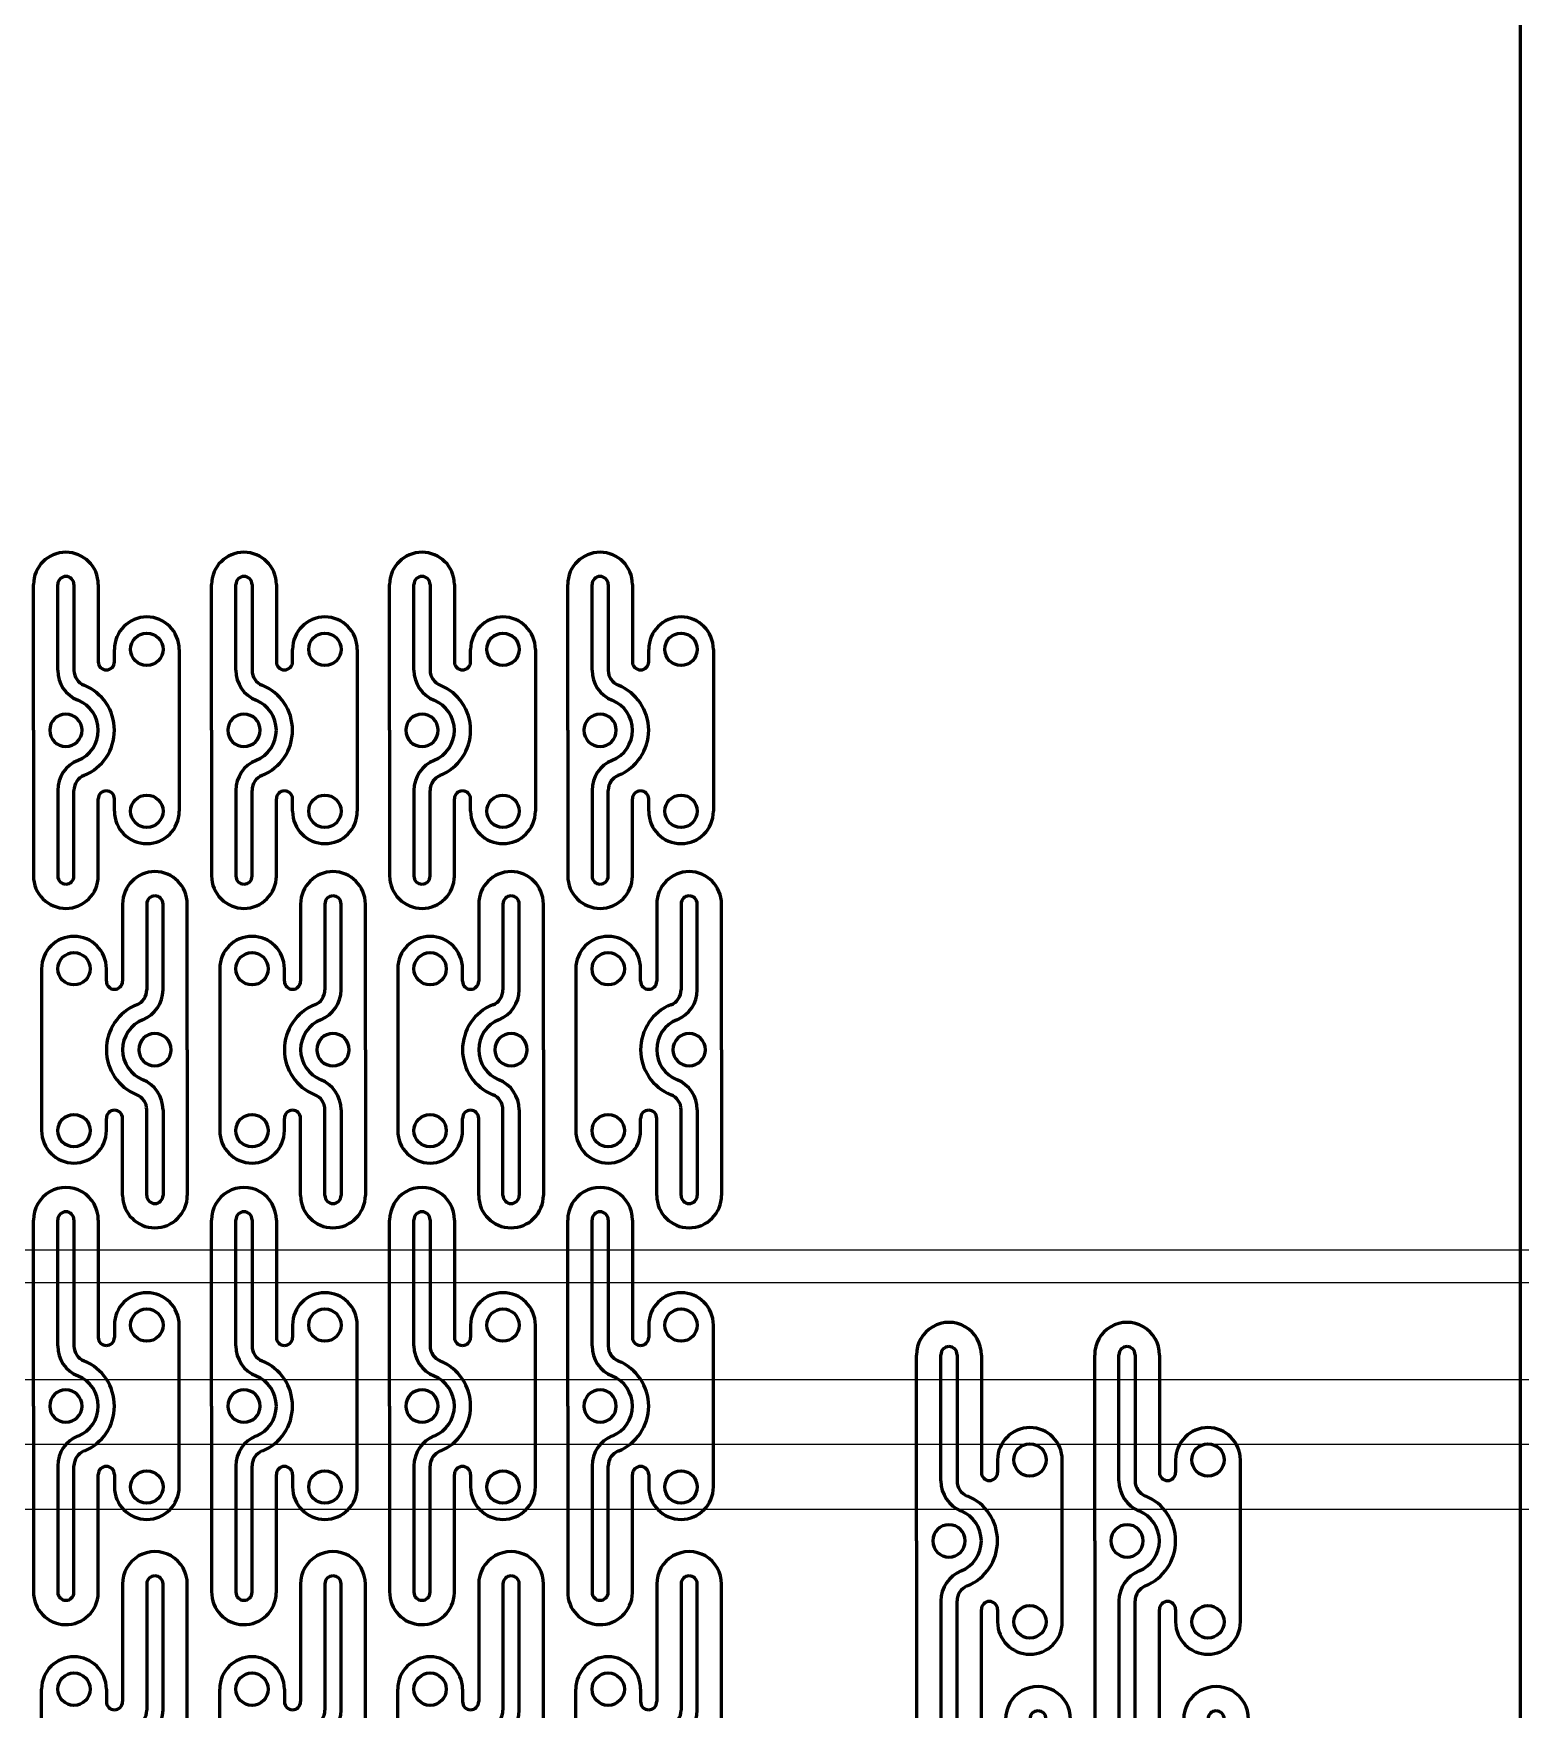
# Model space of a CAD drawing. Header units: millimetres. Extents: x -679 to -279, y -557 to -57.
# Drawn here: x -370.5 to -278.6, y -264.4 to -160.9 of the extents above; entities that cross this region are included whole.
import ezdxf

# ---------------------------------------------------------------- set-up
doc = ezdxf.new("R2010")
doc.units = ezdxf.units.MM
doc.linetypes.add('K5LT_BASIC', pattern=[0])

# ---------------------------------------------------------------- blocks, each defined once
blk = doc.blocks.new('U0')
at = {"color": 150, "linetype": 'K5LT_BASIC', "lineweight": 60, "true_color": 0x0080ff}
blk.add_line((-278.64, -557.4), (-278.64, -57.4), dxfattribs=at)
blk = doc.blocks.new('U110')
at = {"color": 150, "linetype": 'K5LT_BASIC', "lineweight": 60, "true_color": 0x0080ff}
for p, q in [((-310.44, -311.94), (-310.44, -321.62)), ((-308.94, -311.85), (-308.94, -322.15)), ((-307.94, -322.15), (-307.94, -311.85)), ((-306.44, -325.85), (-306.44, -311.94)), ((-315.44, -330.85), (-315.44, -320.85)), ((-311.44, -320.85), (-311.44, -321.62)), ((-306.44, -325.85), (-306.44, -339.85)), ((-311.44, -330.09), (-311.44, -330.85)), ((-310.44, -339.85), (-310.44, -330.09)), ((-308.94, -339.85), (-308.94, -329.56)), ((-307.94, -329.56), (-307.94, -339.85))]:
    blk.add_line(p, q, dxfattribs=at)
for centre in [(-313.44, -320.85), (-313.44, -330.85)]:
    blk.add_circle(centre, 1, dxfattribs=at)
for centre, radius, start, end in [((-308.44, -311.85), 2, 357.6087, 182.3913), ((-308.44, -311.85), 0.5, 90, 180), ((-308.44, -311.85), 0.5, 0, 90), ((-313.44, -320.85), 2, 90, 180), ((-313.44, -320.85), 2, 0, 90), ((-310.94, -321.62), 0.5, 180, 270), ((-310.94, -321.62), 0.5, 270, 0), ((-309.94, -322.15), 1, 292.0243, 0), ((-309.94, -322.15), 2, 292.0243, 0), ((-308.44, -325.85), 3, 112.0243, 247.9757), ((-308.44, -325.85), 2, 112.0243, 180), ((-308.44, -325.85), 1, 0, 180), ((-308.44, -325.85), 2, 180, 247.9757), ((-308.44, -325.85), 1, 180, 0), ((-309.94, -329.56), 2, 0, 67.9757), ((-309.94, -329.56), 1, 0, 67.9757), ((-310.94, -330.09), 0.5, 90, 180), ((-310.94, -330.09), 0.5, 0, 90), ((-313.44, -330.85), 2, 180, 270), ((-313.44, -330.85), 2, 270, 0), ((-308.44, -339.85), 2, 180, 0), ((-308.44, -339.85), 0.5, 180, 270), ((-308.44, -339.85), 0.5, 270, 0)]:
    blk.add_arc(centre, radius, start, end, dxfattribs=at)
blk = doc.blocks.new('U111')
at = {"color": 150, "linetype": 'K5LT_BASIC', "lineweight": 60, "true_color": 0x0080ff}
for p, q in [((-299.44, -311.94), (-299.44, -321.62)), ((-297.94, -311.85), (-297.94, -322.15)), ((-296.94, -322.15), (-296.94, -311.85)), ((-295.44, -325.85), (-295.44, -311.94)), ((-304.44, -330.85), (-304.44, -320.85)), ((-300.44, -320.85), (-300.44, -321.62)), ((-295.44, -325.85), (-295.44, -339.85)), ((-300.44, -330.09), (-300.44, -330.85)), ((-299.44, -339.85), (-299.44, -330.09)), ((-297.94, -339.85), (-297.94, -329.56)), ((-296.94, -329.56), (-296.94, -339.85))]:
    blk.add_line(p, q, dxfattribs=at)
for centre in [(-302.44, -320.85), (-302.44, -330.85)]:
    blk.add_circle(centre, 1, dxfattribs=at)
for centre, radius, start, end in [((-297.44, -311.85), 2, 357.6087, 182.3913), ((-297.44, -311.85), 0.5, 90, 180), ((-297.44, -311.85), 0.5, 0, 90), ((-302.44, -320.85), 2, 90, 180), ((-302.44, -320.85), 2, 0, 90), ((-299.94, -321.62), 0.5, 180, 270), ((-299.94, -321.62), 0.5, 270, 0), ((-298.94, -322.15), 1, 292.0243, 0), ((-298.94, -322.15), 2, 292.0243, 0), ((-297.44, -325.85), 3, 112.0243, 247.9757), ((-297.44, -325.85), 2, 112.0243, 180), ((-297.44, -325.85), 1, 0, 180), ((-297.44, -325.85), 2, 180, 247.9757), ((-297.44, -325.85), 1, 180, 0), ((-298.94, -329.56), 2, 0, 67.9757), ((-298.94, -329.56), 1, 0, 67.9757), ((-299.94, -330.09), 0.5, 90, 180), ((-299.94, -330.09), 0.5, 0, 90), ((-302.44, -330.85), 2, 180, 270), ((-302.44, -330.85), 2, 270, 0), ((-297.44, -339.85), 2, 180, 0), ((-297.44, -339.85), 0.5, 180, 270), ((-297.44, -339.85), 0.5, 270, 0)]:
    blk.add_arc(centre, radius, start, end, dxfattribs=at)
blk = doc.blocks.new('U112')
at = {"color": 150, "linetype": 'K5LT_BASIC', "lineweight": 60, "true_color": 0x0080ff}
for p, q in [((-304.94, -301.18), (-304.94, -287.26)), ((-303.44, -297.47), (-303.44, -287.18)), ((-302.44, -287.18), (-302.44, -297.47)), ((-300.94, -287.26), (-300.94, -296.94)), ((-299.94, -296.18), (-299.94, -296.94)), ((-295.94, -306.18), (-295.94, -296.18)), ((-304.94, -301.18), (-304.94, -315.18)), ((-303.44, -304.89), (-303.44, -315.18)), ((-302.44, -315.18), (-302.44, -304.89)), ((-300.94, -315.18), (-300.94, -305.41)), ((-299.94, -305.41), (-299.94, -306.18))]:
    blk.add_line(p, q, dxfattribs=at)
for centre in [(-297.94, -296.18), (-297.94, -306.18)]:
    blk.add_circle(centre, 1, dxfattribs=at)
for centre, radius, start, end in [((-302.94, -287.18), 2, 357.6087, 182.3913), ((-302.94, -287.18), 0.5, 90, 180), ((-302.94, -287.18), 0.5, 0, 90), ((-297.94, -296.18), 2, 90, 180), ((-297.94, -296.18), 2, 0, 90), ((-300.44, -296.94), 0.5, 180, 270), ((-300.44, -296.94), 0.5, 270, 0), ((-301.44, -297.47), 2, 180, 247.9757), ((-301.44, -297.47), 1, 180, 247.9757), ((-302.94, -301.18), 3, 292.0243, 67.9757), ((-302.94, -301.18), 1, 0, 180), ((-302.94, -301.18), 2, 0, 67.9757), ((-302.94, -301.18), 1, 180, 0), ((-302.94, -301.18), 2, 292.0243, 0), ((-301.44, -304.89), 2, 112.0243, 180), ((-301.44, -304.89), 1, 112.0243, 180), ((-300.44, -305.41), 0.5, 90, 180), ((-300.44, -305.41), 0.5, 0, 90), ((-297.94, -306.18), 2, 180, 270), ((-297.94, -306.18), 2, 270, 0), ((-302.94, -315.18), 2, 180, 0), ((-302.94, -315.18), 0.5, 180, 270), ((-302.94, -315.18), 0.5, 270, 0)]:
    blk.add_arc(centre, radius, start, end, dxfattribs=at)
blk = doc.blocks.new('U113')
at = {"color": 150, "linetype": 'K5LT_BASIC', "lineweight": 60, "true_color": 0x0080ff}
for p, q in [((-315.94, -301.18), (-315.94, -287.26)), ((-314.44, -297.47), (-314.44, -287.18)), ((-313.44, -287.18), (-313.44, -297.47)), ((-311.94, -287.26), (-311.94, -296.94)), ((-310.94, -296.18), (-310.94, -296.94)), ((-306.94, -306.18), (-306.94, -296.18)), ((-315.94, -301.18), (-315.94, -315.18)), ((-314.44, -304.89), (-314.44, -315.18)), ((-313.44, -315.18), (-313.44, -304.89)), ((-311.94, -315.18), (-311.94, -305.41)), ((-310.94, -305.41), (-310.94, -306.18))]:
    blk.add_line(p, q, dxfattribs=at)
for centre in [(-308.94, -296.18), (-308.94, -306.18)]:
    blk.add_circle(centre, 1, dxfattribs=at)
for centre, radius, start, end in [((-313.94, -287.18), 2, 357.6087, 182.3913), ((-313.94, -287.18), 0.5, 90, 180), ((-313.94, -287.18), 0.5, 0, 90), ((-308.94, -296.18), 2, 90, 180), ((-308.94, -296.18), 2, 0, 90), ((-311.44, -296.94), 0.5, 180, 270), ((-311.44, -296.94), 0.5, 270, 0), ((-312.44, -297.47), 2, 180, 247.9757), ((-312.44, -297.47), 1, 180, 247.9757), ((-313.94, -301.18), 3, 292.0243, 67.9757), ((-313.94, -301.18), 1, 0, 180), ((-313.94, -301.18), 2, 0, 67.9757), ((-313.94, -301.18), 1, 180, 0), ((-313.94, -301.18), 2, 292.0243, 0), ((-312.44, -304.89), 2, 112.0243, 180), ((-312.44, -304.89), 1, 112.0243, 180), ((-311.44, -305.41), 0.5, 90, 180), ((-311.44, -305.41), 0.5, 0, 90), ((-308.94, -306.18), 2, 180, 270), ((-308.94, -306.18), 2, 270, 0), ((-313.94, -315.18), 2, 180, 0), ((-313.94, -315.18), 0.5, 180, 270), ((-313.94, -315.18), 0.5, 270, 0)]:
    blk.add_arc(centre, radius, start, end, dxfattribs=at)
blk = doc.blocks.new('U114')
at = {"color": 150, "linetype": 'K5LT_BASIC', "lineweight": 60, "true_color": 0x0080ff}
for p, q in [((-310.44, -265.06), (-310.44, -272.3)), ((-308.94, -265.03), (-308.94, -272.83)), ((-307.94, -272.83), (-307.94, -265.03)), ((-306.44, -276.53), (-306.44, -265.06)), ((-315.44, -281.53), (-315.44, -271.53)), ((-311.44, -271.53), (-311.44, -272.3)), ((-306.44, -276.53), (-306.44, -287.99)), ((-308.94, -288.03), (-308.94, -280.24)), ((-307.94, -280.24), (-307.94, -288.03)), ((-311.44, -280.77), (-311.44, -281.53)), ((-310.44, -288.08), (-310.44, -280.77))]:
    blk.add_line(p, q, dxfattribs=at)
for centre in [(-313.44, -271.53), (-313.44, -281.53)]:
    blk.add_circle(centre, 1, dxfattribs=at)
for centre, radius, start, end in [((-308.44, -265.03), 2, 359.3622, 180.6378), ((-308.44, -265.03), 0.5, 90, 180), ((-308.44, -265.03), 0.5, 0, 90), ((-313.44, -271.53), 2, 0, 180), ((-310.94, -272.3), 0.5, 180, 270), ((-310.94, -272.3), 0.5, 270, 0), ((-309.94, -272.83), 1, 292.0243, 0), ((-309.94, -272.83), 2, 292.0243, 0), ((-308.44, -276.53), 3, 112.0243, 247.9757), ((-308.44, -276.53), 2, 112.0243, 180), ((-308.44, -276.53), 1, 0, 180), ((-308.44, -276.53), 2, 180, 247.9757), ((-308.44, -276.53), 1, 180, 0), ((-309.94, -280.24), 2, 0, 67.9757), ((-309.94, -280.24), 1, 0, 67.9757), ((-310.94, -280.77), 0.5, 90, 180), ((-310.94, -280.77), 0.5, 0, 90), ((-313.44, -281.53), 2, 180, 0), ((-308.44, -288.03), 2, 181.2414, 1.2414), ((-308.44, -288.03), 0.5, 180, 270), ((-308.44, -288.03), 0.5, 270, 0)]:
    blk.add_arc(centre, radius, start, end, dxfattribs=at)
blk = doc.blocks.new('U115')
at = {"color": 150, "linetype": 'K5LT_BASIC', "lineweight": 60, "true_color": 0x0080ff}
for p, q in [((-299.44, -265.06), (-299.44, -272.3)), ((-297.94, -265.03), (-297.94, -272.83)), ((-296.94, -272.83), (-296.94, -265.03)), ((-295.44, -276.53), (-295.44, -265.06)), ((-304.44, -281.53), (-304.44, -271.53)), ((-300.44, -271.53), (-300.44, -272.3)), ((-295.44, -276.53), (-295.44, -287.99)), ((-297.94, -288.03), (-297.94, -280.24)), ((-296.94, -280.24), (-296.94, -288.03)), ((-300.44, -280.77), (-300.44, -281.53)), ((-299.44, -288.08), (-299.44, -280.77))]:
    blk.add_line(p, q, dxfattribs=at)
for centre in [(-302.44, -271.53), (-302.44, -281.53)]:
    blk.add_circle(centre, 1, dxfattribs=at)
for centre, radius, start, end in [((-297.44, -265.03), 2, 359.3622, 180.6378), ((-297.44, -265.03), 0.5, 90, 180), ((-297.44, -265.03), 0.5, 0, 90), ((-302.44, -271.53), 2, 0, 180), ((-299.94, -272.3), 0.5, 180, 270), ((-299.94, -272.3), 0.5, 270, 0), ((-298.94, -272.83), 1, 292.0243, 0), ((-298.94, -272.83), 2, 292.0243, 0), ((-297.44, -276.53), 3, 112.0243, 247.9757), ((-297.44, -276.53), 2, 112.0243, 180), ((-297.44, -276.53), 1, 0, 180), ((-297.44, -276.53), 2, 180, 247.9757), ((-297.44, -276.53), 1, 180, 0), ((-298.94, -280.24), 2, 0, 67.9757), ((-298.94, -280.24), 1, 0, 67.9757), ((-299.94, -280.77), 0.5, 90, 180), ((-299.94, -280.77), 0.5, 0, 90), ((-302.44, -281.53), 2, 180, 0), ((-297.44, -288.03), 2, 181.2414, 1.2414), ((-297.44, -288.03), 0.5, 180, 270), ((-297.44, -288.03), 0.5, 270, 0)]:
    blk.add_arc(centre, radius, start, end, dxfattribs=at)
blk = doc.blocks.new('U116')
at = {"color": 150, "linetype": 'K5LT_BASIC', "lineweight": 60, "true_color": 0x0080ff}
for p, q in [((-304.94, -254.03), (-304.94, -242.56)), ((-303.44, -250.33), (-303.44, -242.53)), ((-302.44, -242.53), (-302.44, -250.33)), ((-300.94, -242.56), (-300.94, -249.8)), ((-299.94, -249.03), (-299.94, -249.8)), ((-295.94, -259.03), (-295.94, -249.03)), ((-304.94, -254.03), (-304.94, -265.49)), ((-303.44, -257.74), (-303.44, -265.53)), ((-302.44, -265.53), (-302.44, -257.74)), ((-300.94, -265.58), (-300.94, -258.27)), ((-299.94, -258.27), (-299.94, -259.03))]:
    blk.add_line(p, q, dxfattribs=at)
for centre in [(-297.94, -249.03), (-297.94, -259.03)]:
    blk.add_circle(centre, 1, dxfattribs=at)
for centre, radius, start, end in [((-302.94, -242.53), 2, 359.3622, 180.6378), ((-302.94, -242.53), 0.5, 90, 180), ((-302.94, -242.53), 0.5, 0, 90), ((-297.94, -249.03), 2, 0, 180), ((-301.44, -250.33), 2, 180, 247.9757), ((-301.44, -250.33), 1, 180, 247.9757), ((-300.44, -249.8), 0.5, 180, 270), ((-300.44, -249.8), 0.5, 270, 0), ((-302.94, -254.03), 3, 292.0243, 67.9757), ((-302.94, -254.03), 2, 0, 67.9757), ((-302.94, -254.03), 1, 0, 180), ((-302.94, -254.03), 1, 180, 0), ((-302.94, -254.03), 2, 292.0243, 0), ((-301.44, -257.74), 2, 112.0243, 180), ((-301.44, -257.74), 1, 112.0243, 180), ((-300.44, -258.27), 0.5, 90, 180), ((-300.44, -258.27), 0.5, 0, 90), ((-297.94, -259.03), 2, 180, 0), ((-302.94, -265.53), 2, 178.7586, 358.7586), ((-302.94, -265.53), 0.5, 180, 270), ((-302.94, -265.53), 0.5, 270, 0)]:
    blk.add_arc(centre, radius, start, end, dxfattribs=at)
blk = doc.blocks.new('U117')
at = {"color": 150, "linetype": 'K5LT_BASIC', "lineweight": 60, "true_color": 0x0080ff}
for p, q in [((-315.94, -254.03), (-315.94, -242.56)), ((-314.44, -250.33), (-314.44, -242.53)), ((-313.44, -242.53), (-313.44, -250.33)), ((-311.94, -242.56), (-311.94, -249.8)), ((-310.94, -249.03), (-310.94, -249.8)), ((-306.94, -259.03), (-306.94, -249.03)), ((-315.94, -254.03), (-315.94, -265.49)), ((-314.44, -257.74), (-314.44, -265.53)), ((-313.44, -265.53), (-313.44, -257.74)), ((-311.94, -265.58), (-311.94, -258.27)), ((-310.94, -258.27), (-310.94, -259.03))]:
    blk.add_line(p, q, dxfattribs=at)
for centre in [(-308.94, -249.03), (-308.94, -259.03)]:
    blk.add_circle(centre, 1, dxfattribs=at)
for centre, radius, start, end in [((-313.94, -242.53), 2, 359.3622, 180.6378), ((-313.94, -242.53), 0.5, 90, 180), ((-313.94, -242.53), 0.5, 0, 90), ((-308.94, -249.03), 2, 0, 180), ((-312.44, -250.33), 2, 180, 247.9757), ((-312.44, -250.33), 1, 180, 247.9757), ((-311.44, -249.8), 0.5, 180, 270), ((-311.44, -249.8), 0.5, 270, 0), ((-313.94, -254.03), 3, 292.0243, 67.9757), ((-313.94, -254.03), 2, 0, 67.9757), ((-313.94, -254.03), 1, 0, 180), ((-313.94, -254.03), 1, 180, 0), ((-313.94, -254.03), 2, 292.0243, 0), ((-312.44, -257.74), 2, 112.0243, 180), ((-312.44, -257.74), 1, 112.0243, 180), ((-311.44, -258.27), 0.5, 90, 180), ((-311.44, -258.27), 0.5, 0, 90), ((-308.94, -259.03), 2, 180, 0), ((-313.94, -265.53), 2, 178.7586, 358.7586), ((-313.94, -265.53), 0.5, 180, 270), ((-313.94, -265.53), 0.5, 270, 0)]:
    blk.add_arc(centre, radius, start, end, dxfattribs=at)
blk = doc.blocks.new('U109')
for name in ['U117', 'U116', 'U114', 'U115', 'U113', 'U112', 'U110', 'U111']:
    blk.add_blockref(name, (0, 0))
blk = doc.blocks.new('U147')
at = {"color": 150, "linetype": 'K5LT_BASIC', "lineweight": 60, "true_color": 0x0080ff}
for p, q in [((-364.99, -256.72), (-364.99, -263.96)), ((-363.49, -256.69), (-363.49, -264.49)), ((-362.49, -264.49), (-362.49, -256.69)), ((-360.99, -268.19), (-360.99, -256.72)), ((-369.99, -273.19), (-369.99, -263.19)), ((-365.99, -263.19), (-365.99, -263.96)), ((-360.99, -268.19), (-360.99, -279.65)), ((-363.49, -279.69), (-363.49, -271.9)), ((-362.49, -271.9), (-362.49, -279.69)), ((-365.99, -272.43), (-365.99, -273.19)), ((-364.99, -279.74), (-364.99, -272.43))]:
    blk.add_line(p, q, dxfattribs=at)
for centre in [(-367.99, -263.19), (-367.99, -273.19)]:
    blk.add_circle(centre, 1, dxfattribs=at)
for centre, radius, start, end in [((-362.99, -256.69), 2, 359.3622, 180.6378), ((-362.99, -256.69), 0.5, 90, 180), ((-362.99, -256.69), 0.5, 0, 90), ((-367.99, -263.19), 2, 0, 180), ((-365.49, -263.96), 0.5, 180, 270), ((-365.49, -263.96), 0.5, 270, 0), ((-364.49, -264.49), 1, 292.0243, 0), ((-364.49, -264.49), 2, 292.0243, 0), ((-362.99, -268.19), 3, 112.0243, 247.9757), ((-362.99, -268.19), 2, 112.0243, 180), ((-362.99, -268.19), 1, 0, 180), ((-362.99, -268.19), 2, 180, 247.9757), ((-362.99, -268.19), 1, 180, 0), ((-364.49, -271.9), 2, 0, 67.9757), ((-364.49, -271.9), 1, 0, 67.9757), ((-365.49, -272.43), 0.5, 90, 180), ((-365.49, -272.43), 0.5, 0, 90), ((-367.99, -273.19), 2, 180, 0), ((-362.99, -279.69), 2, 181.2414, 1.2414), ((-362.99, -279.69), 0.5, 180, 270), ((-362.99, -279.69), 0.5, 270, 0)]:
    blk.add_arc(centre, radius, start, end, dxfattribs=at)
blk = doc.blocks.new('U148')
at = {"color": 150, "linetype": 'K5LT_BASIC', "lineweight": 60, "true_color": 0x0080ff}
for p, q in [((-353.99, -256.72), (-353.99, -263.96)), ((-352.49, -256.69), (-352.49, -264.49)), ((-351.49, -264.49), (-351.49, -256.69)), ((-349.99, -268.19), (-349.99, -256.72)), ((-358.99, -273.19), (-358.99, -263.19)), ((-354.99, -263.19), (-354.99, -263.96)), ((-349.99, -268.19), (-349.99, -279.65)), ((-352.49, -279.69), (-352.49, -271.9)), ((-351.49, -271.9), (-351.49, -279.69)), ((-354.99, -272.43), (-354.99, -273.19)), ((-353.99, -279.74), (-353.99, -272.43))]:
    blk.add_line(p, q, dxfattribs=at)
for centre in [(-356.99, -263.19), (-356.99, -273.19)]:
    blk.add_circle(centre, 1, dxfattribs=at)
for centre, radius, start, end in [((-351.99, -256.69), 2, 359.3622, 180.6378), ((-351.99, -256.69), 0.5, 90, 180), ((-351.99, -256.69), 0.5, 0, 90), ((-356.99, -263.19), 2, 0, 180), ((-354.49, -263.96), 0.5, 180, 270), ((-354.49, -263.96), 0.5, 270, 0), ((-353.49, -264.49), 1, 292.0243, 0), ((-353.49, -264.49), 2, 292.0243, 0), ((-351.99, -268.19), 3, 112.0243, 247.9757), ((-351.99, -268.19), 2, 112.0243, 180), ((-351.99, -268.19), 1, 0, 180), ((-351.99, -268.19), 2, 180, 247.9757), ((-351.99, -268.19), 1, 180, 0), ((-353.49, -271.9), 2, 0, 67.9757), ((-353.49, -271.9), 1, 0, 67.9757), ((-354.49, -272.43), 0.5, 90, 180), ((-354.49, -272.43), 0.5, 0, 90), ((-356.99, -273.19), 2, 180, 0), ((-351.99, -279.69), 2, 181.2414, 1.2414), ((-351.99, -279.69), 0.5, 180, 270), ((-351.99, -279.69), 0.5, 270, 0)]:
    blk.add_arc(centre, radius, start, end, dxfattribs=at)
blk = doc.blocks.new('U149')
at = {"color": 150, "linetype": 'K5LT_BASIC', "lineweight": 60, "true_color": 0x0080ff}
for p, q in [((-342.99, -256.72), (-342.99, -263.96)), ((-341.49, -256.69), (-341.49, -264.49)), ((-340.49, -264.49), (-340.49, -256.69)), ((-338.99, -268.19), (-338.99, -256.72)), ((-347.99, -273.19), (-347.99, -263.19)), ((-343.99, -263.19), (-343.99, -263.96)), ((-338.99, -268.19), (-338.99, -279.65)), ((-341.49, -279.69), (-341.49, -271.9)), ((-340.49, -271.9), (-340.49, -279.69)), ((-343.99, -272.43), (-343.99, -273.19)), ((-342.99, -279.74), (-342.99, -272.43))]:
    blk.add_line(p, q, dxfattribs=at)
for centre in [(-345.99, -263.19), (-345.99, -273.19)]:
    blk.add_circle(centre, 1, dxfattribs=at)
for centre, radius, start, end in [((-340.99, -256.69), 2, 359.3622, 180.6378), ((-340.99, -256.69), 0.5, 90, 180), ((-340.99, -256.69), 0.5, 0, 90), ((-345.99, -263.19), 2, 0, 180), ((-343.49, -263.96), 0.5, 180, 270), ((-343.49, -263.96), 0.5, 270, 0), ((-342.49, -264.49), 1, 292.0243, 0), ((-342.49, -264.49), 2, 292.0243, 0), ((-340.99, -268.19), 3, 112.0243, 247.9757), ((-340.99, -268.19), 2, 112.0243, 180), ((-340.99, -268.19), 1, 0, 180), ((-340.99, -268.19), 2, 180, 247.9757), ((-340.99, -268.19), 1, 180, 0), ((-342.49, -271.9), 2, 0, 67.9757), ((-342.49, -271.9), 1, 0, 67.9757), ((-343.49, -272.43), 0.5, 90, 180), ((-343.49, -272.43), 0.5, 0, 90), ((-345.99, -273.19), 2, 180, 0), ((-340.99, -279.69), 2, 181.2414, 1.2414), ((-340.99, -279.69), 0.5, 180, 270), ((-340.99, -279.69), 0.5, 270, 0)]:
    blk.add_arc(centre, radius, start, end, dxfattribs=at)
blk = doc.blocks.new('U150')
at = {"color": 150, "linetype": 'K5LT_BASIC', "lineweight": 60, "true_color": 0x0080ff}
for p, q in [((-331.99, -256.72), (-331.99, -263.96)), ((-330.49, -256.69), (-330.49, -264.49)), ((-329.49, -264.49), (-329.49, -256.69)), ((-327.99, -268.19), (-327.99, -256.72)), ((-336.99, -273.19), (-336.99, -263.19)), ((-332.99, -263.19), (-332.99, -263.96)), ((-327.99, -268.19), (-327.99, -279.65)), ((-330.49, -279.69), (-330.49, -271.9)), ((-329.49, -271.9), (-329.49, -279.69)), ((-332.99, -272.43), (-332.99, -273.19)), ((-331.99, -279.74), (-331.99, -272.43))]:
    blk.add_line(p, q, dxfattribs=at)
for centre in [(-334.99, -263.19), (-334.99, -273.19)]:
    blk.add_circle(centre, 1, dxfattribs=at)
for centre, radius, start, end in [((-329.99, -256.69), 2, 359.3622, 180.6378), ((-329.99, -256.69), 0.5, 90, 180), ((-329.99, -256.69), 0.5, 0, 90), ((-334.99, -263.19), 2, 0, 180), ((-332.49, -263.96), 0.5, 180, 270), ((-332.49, -263.96), 0.5, 270, 0), ((-331.49, -264.49), 1, 292.0243, 0), ((-331.49, -264.49), 2, 292.0243, 0), ((-329.99, -268.19), 3, 112.0243, 247.9757), ((-329.99, -268.19), 2, 112.0243, 180), ((-329.99, -268.19), 1, 0, 180), ((-329.99, -268.19), 2, 180, 247.9757), ((-329.99, -268.19), 1, 180, 0), ((-331.49, -271.9), 2, 0, 67.9757), ((-331.49, -271.9), 1, 0, 67.9757), ((-332.49, -272.43), 0.5, 90, 180), ((-332.49, -272.43), 0.5, 0, 90), ((-334.99, -273.19), 2, 180, 0), ((-329.99, -279.69), 2, 181.2414, 1.2414), ((-329.99, -279.69), 0.5, 180, 270), ((-329.99, -279.69), 0.5, 270, 0)]:
    blk.add_arc(centre, radius, start, end, dxfattribs=at)
blk = doc.blocks.new('U151')
at = {"color": 150, "linetype": 'K5LT_BASIC', "lineweight": 60, "true_color": 0x0080ff}
for p, q in [((-337.49, -245.7), (-337.49, -234.22)), ((-335.99, -241.99), (-335.99, -234.2)), ((-334.99, -234.2), (-334.99, -241.99)), ((-333.49, -234.22), (-333.49, -241.46)), ((-332.49, -240.7), (-332.49, -241.46)), ((-328.49, -250.7), (-328.49, -240.7)), ((-337.49, -245.7), (-337.49, -257.15)), ((-335.99, -249.4), (-335.99, -257.2)), ((-334.99, -257.2), (-334.99, -249.4)), ((-333.49, -257.24), (-333.49, -249.93)), ((-332.49, -249.93), (-332.49, -250.7))]:
    blk.add_line(p, q, dxfattribs=at)
for centre in [(-330.49, -240.7), (-330.49, -250.7)]:
    blk.add_circle(centre, 1, dxfattribs=at)
for centre, radius, start, end in [((-335.49, -234.2), 2, 359.3622, 180.6378), ((-335.49, -234.2), 0.5, 90, 180), ((-335.49, -234.2), 0.5, 0, 90), ((-330.49, -240.7), 2, 0, 180), ((-333.99, -241.99), 2, 180, 247.9757), ((-333.99, -241.99), 1, 180, 247.9757), ((-332.99, -241.46), 0.5, 180, 270), ((-332.99, -241.46), 0.5, 270, 0), ((-335.49, -245.7), 3, 292.0243, 67.9757), ((-335.49, -245.7), 2, 0, 67.9757), ((-335.49, -245.7), 1, 0, 180), ((-335.49, -245.7), 1, 180, 0), ((-335.49, -245.7), 2, 292.0243, 0), ((-333.99, -249.4), 2, 112.0243, 180), ((-333.99, -249.4), 1, 112.0243, 180), ((-332.99, -249.93), 0.5, 90, 180), ((-332.99, -249.93), 0.5, 0, 90), ((-330.49, -250.7), 2, 180, 0), ((-335.49, -257.2), 2, 178.7586, 358.7586), ((-335.49, -257.2), 0.5, 180, 270), ((-335.49, -257.2), 0.5, 270, 0)]:
    blk.add_arc(centre, radius, start, end, dxfattribs=at)
blk = doc.blocks.new('U152')
at = {"color": 150, "linetype": 'K5LT_BASIC', "lineweight": 60, "true_color": 0x0080ff}
for p, q in [((-348.49, -245.7), (-348.49, -234.22)), ((-346.99, -241.99), (-346.99, -234.2)), ((-345.99, -234.2), (-345.99, -241.99)), ((-344.49, -234.22), (-344.49, -241.46)), ((-343.49, -240.7), (-343.49, -241.46)), ((-339.49, -250.7), (-339.49, -240.7)), ((-348.49, -245.7), (-348.49, -257.15)), ((-346.99, -249.4), (-346.99, -257.2)), ((-345.99, -257.2), (-345.99, -249.4)), ((-344.49, -257.24), (-344.49, -249.93)), ((-343.49, -249.93), (-343.49, -250.7))]:
    blk.add_line(p, q, dxfattribs=at)
for centre in [(-341.49, -240.7), (-341.49, -250.7)]:
    blk.add_circle(centre, 1, dxfattribs=at)
for centre, radius, start, end in [((-346.49, -234.2), 2, 359.3622, 180.6378), ((-346.49, -234.2), 0.5, 90, 180), ((-346.49, -234.2), 0.5, 0, 90), ((-341.49, -240.7), 2, 0, 180), ((-344.99, -241.99), 2, 180, 247.9757), ((-344.99, -241.99), 1, 180, 247.9757), ((-343.99, -241.46), 0.5, 180, 270), ((-343.99, -241.46), 0.5, 270, 0), ((-346.49, -245.7), 3, 292.0243, 67.9757), ((-346.49, -245.7), 2, 0, 67.9757), ((-346.49, -245.7), 1, 0, 180), ((-346.49, -245.7), 1, 180, 0), ((-346.49, -245.7), 2, 292.0243, 0), ((-344.99, -249.4), 2, 112.0243, 180), ((-344.99, -249.4), 1, 112.0243, 180), ((-343.99, -249.93), 0.5, 90, 180), ((-343.99, -249.93), 0.5, 0, 90), ((-341.49, -250.7), 2, 180, 0), ((-346.49, -257.2), 2, 178.7586, 358.7586), ((-346.49, -257.2), 0.5, 180, 270), ((-346.49, -257.2), 0.5, 270, 0)]:
    blk.add_arc(centre, radius, start, end, dxfattribs=at)
blk = doc.blocks.new('U153')
at = {"color": 150, "linetype": 'K5LT_BASIC', "lineweight": 60, "true_color": 0x0080ff}
for p, q in [((-359.49, -245.7), (-359.49, -234.22)), ((-357.99, -241.99), (-357.99, -234.2)), ((-356.99, -234.2), (-356.99, -241.99)), ((-355.49, -234.22), (-355.49, -241.46)), ((-354.49, -240.7), (-354.49, -241.46)), ((-350.49, -250.7), (-350.49, -240.7)), ((-359.49, -245.7), (-359.49, -257.15)), ((-357.99, -249.4), (-357.99, -257.2)), ((-356.99, -257.2), (-356.99, -249.4)), ((-355.49, -257.24), (-355.49, -249.93)), ((-354.49, -249.93), (-354.49, -250.7))]:
    blk.add_line(p, q, dxfattribs=at)
for centre in [(-352.49, -240.7), (-352.49, -250.7)]:
    blk.add_circle(centre, 1, dxfattribs=at)
for centre, radius, start, end in [((-357.49, -234.2), 2, 359.3622, 180.6378), ((-357.49, -234.2), 0.5, 90, 180), ((-357.49, -234.2), 0.5, 0, 90), ((-352.49, -240.7), 2, 0, 180), ((-355.99, -241.99), 2, 180, 247.9757), ((-355.99, -241.99), 1, 180, 247.9757), ((-354.99, -241.46), 0.5, 180, 270), ((-354.99, -241.46), 0.5, 270, 0), ((-357.49, -245.7), 3, 292.0243, 67.9757), ((-357.49, -245.7), 2, 0, 67.9757), ((-357.49, -245.7), 1, 0, 180), ((-357.49, -245.7), 1, 180, 0), ((-357.49, -245.7), 2, 292.0243, 0), ((-355.99, -249.4), 2, 112.0243, 180), ((-355.99, -249.4), 1, 112.0243, 180), ((-354.99, -249.93), 0.5, 90, 180), ((-354.99, -249.93), 0.5, 0, 90), ((-352.49, -250.7), 2, 180, 0), ((-357.49, -257.2), 2, 178.7586, 358.7586), ((-357.49, -257.2), 0.5, 180, 270), ((-357.49, -257.2), 0.5, 270, 0)]:
    blk.add_arc(centre, radius, start, end, dxfattribs=at)
blk = doc.blocks.new('U154')
at = {"color": 150, "linetype": 'K5LT_BASIC', "lineweight": 60, "true_color": 0x0080ff}
for p, q in [((-370.49, -245.7), (-370.49, -234.22)), ((-368.99, -241.99), (-368.99, -234.2)), ((-367.99, -234.2), (-367.99, -241.99)), ((-366.49, -234.22), (-366.49, -241.46)), ((-365.49, -240.7), (-365.49, -241.46)), ((-361.49, -250.7), (-361.49, -240.7)), ((-370.49, -245.7), (-370.49, -257.15)), ((-368.99, -249.4), (-368.99, -257.2)), ((-367.99, -257.2), (-367.99, -249.4)), ((-366.49, -257.24), (-366.49, -249.93)), ((-365.49, -249.93), (-365.49, -250.7))]:
    blk.add_line(p, q, dxfattribs=at)
for centre in [(-363.49, -240.7), (-363.49, -250.7)]:
    blk.add_circle(centre, 1, dxfattribs=at)
for centre, radius, start, end in [((-368.49, -234.2), 2, 359.3622, 180.6378), ((-368.49, -234.2), 0.5, 90, 180), ((-368.49, -234.2), 0.5, 0, 90), ((-363.49, -240.7), 2, 0, 180), ((-366.99, -241.99), 2, 180, 247.9757), ((-366.99, -241.99), 1, 180, 247.9757), ((-365.99, -241.46), 0.5, 180, 270), ((-365.99, -241.46), 0.5, 270, 0), ((-368.49, -245.7), 3, 292.0243, 67.9757), ((-368.49, -245.7), 2, 0, 67.9757), ((-368.49, -245.7), 1, 0, 180), ((-368.49, -245.7), 1, 180, 0), ((-368.49, -245.7), 2, 292.0243, 0), ((-366.99, -249.4), 2, 112.0243, 180), ((-366.99, -249.4), 1, 112.0243, 180), ((-365.99, -249.93), 0.5, 90, 180), ((-365.99, -249.93), 0.5, 0, 90), ((-363.49, -250.7), 2, 180, 0), ((-368.49, -257.2), 2, 178.7586, 358.7586), ((-368.49, -257.2), 0.5, 180, 270), ((-368.49, -257.2), 0.5, 270, 0)]:
    blk.add_arc(centre, radius, start, end, dxfattribs=at)
blk = doc.blocks.new('U155')
at = {"color": 150, "linetype": 'K5LT_BASIC', "lineweight": 60, "true_color": 0x0080ff}
for p, q in [((-337.49, -203.96), (-337.49, -194.96)), ((-335.99, -200.25), (-335.99, -194.96)), ((-334.99, -194.96), (-334.99, -200.25)), ((-333.49, -194.96), (-333.49, -199.73)), ((-332.49, -199.73), (-332.49, -198.96)), ((-328.49, -198.96), (-328.49, -208.96)), ((-337.49, -203.96), (-337.49, -212.96)), ((-335.99, -207.67), (-335.99, -212.96)), ((-334.99, -212.96), (-334.99, -207.67)), ((-333.49, -212.96), (-333.49, -208.2)), ((-332.49, -208.96), (-332.49, -208.2))]:
    blk.add_line(p, q, dxfattribs=at)
for centre in [(-330.49, -198.96), (-330.49, -208.96)]:
    blk.add_circle(centre, 1, dxfattribs=at)
for centre, radius, start, end in [((-335.49, -194.96), 2, 0, 180), ((-335.49, -194.96), 0.5, 90, 180), ((-335.49, -194.96), 0.5, 0, 90), ((-330.49, -198.96), 2, 0, 180), ((-332.99, -199.73), 0.5, 180, 270), ((-332.99, -199.73), 0.5, 270, 0), ((-333.99, -200.25), 2, 180, 247.9757), ((-333.99, -200.25), 1, 180, 247.9757), ((-335.49, -203.96), 3, 292.0243, 67.9757), ((-335.49, -203.96), 2, 0, 67.9757), ((-335.49, -203.96), 1, 0, 180), ((-335.49, -203.96), 1, 180, 0), ((-335.49, -203.96), 2, 292.0243, 0), ((-333.99, -207.67), 2, 112.0243, 180), ((-333.99, -207.67), 1, 112.0243, 180), ((-332.99, -208.2), 0.5, 90, 180), ((-332.99, -208.2), 0.5, 0, 90), ((-330.49, -208.96), 2, 180, 0), ((-335.49, -212.96), 2, 179.9612, 270.0388), ((-335.49, -212.96), 0.5, 180, 270), ((-335.49, -212.96), 0.5, 270, 0), ((-335.49, -212.96), 2, 270.0388, 359.9612)]:
    blk.add_arc(centre, radius, start, end, dxfattribs=at)
blk = doc.blocks.new('U156')
at = {"color": 150, "linetype": 'K5LT_BASIC', "lineweight": 60, "true_color": 0x0080ff}
for p, q in [((-348.49, -203.96), (-348.49, -194.96)), ((-346.99, -200.25), (-346.99, -194.96)), ((-345.99, -194.96), (-345.99, -200.25)), ((-344.49, -194.96), (-344.49, -199.73)), ((-343.49, -199.73), (-343.49, -198.96)), ((-339.49, -198.96), (-339.49, -208.96)), ((-348.49, -203.96), (-348.49, -212.96)), ((-346.99, -207.67), (-346.99, -212.96)), ((-345.99, -212.96), (-345.99, -207.67)), ((-344.49, -212.96), (-344.49, -208.2)), ((-343.49, -208.96), (-343.49, -208.2))]:
    blk.add_line(p, q, dxfattribs=at)
for centre in [(-341.49, -198.96), (-341.49, -208.96)]:
    blk.add_circle(centre, 1, dxfattribs=at)
for centre, radius, start, end in [((-346.49, -194.96), 2, 0, 180), ((-346.49, -194.96), 0.5, 90, 180), ((-346.49, -194.96), 0.5, 0, 90), ((-341.49, -198.96), 2, 0, 180), ((-343.99, -199.73), 0.5, 180, 270), ((-343.99, -199.73), 0.5, 270, 0), ((-344.99, -200.25), 2, 180, 247.9757), ((-344.99, -200.25), 1, 180, 247.9757), ((-346.49, -203.96), 3, 292.0243, 67.9757), ((-346.49, -203.96), 2, 0, 67.9757), ((-346.49, -203.96), 1, 0, 180), ((-346.49, -203.96), 1, 180, 0), ((-346.49, -203.96), 2, 292.0243, 0), ((-344.99, -207.67), 2, 112.0243, 180), ((-344.99, -207.67), 1, 112.0243, 180), ((-343.99, -208.2), 0.5, 90, 180), ((-343.99, -208.2), 0.5, 0, 90), ((-341.49, -208.96), 2, 180, 0), ((-346.49, -212.96), 2, 179.9612, 270.0388), ((-346.49, -212.96), 0.5, 180, 270), ((-346.49, -212.96), 0.5, 270, 0), ((-346.49, -212.96), 2, 270.0388, 359.9612)]:
    blk.add_arc(centre, radius, start, end, dxfattribs=at)
blk = doc.blocks.new('U157')
at = {"color": 150, "linetype": 'K5LT_BASIC', "lineweight": 60, "true_color": 0x0080ff}
for p, q in [((-359.49, -203.96), (-359.49, -194.96)), ((-357.99, -200.25), (-357.99, -194.96)), ((-356.99, -194.96), (-356.99, -200.25)), ((-355.49, -194.96), (-355.49, -199.73)), ((-354.49, -199.73), (-354.49, -198.96)), ((-350.49, -198.96), (-350.49, -208.96)), ((-359.49, -203.96), (-359.49, -212.96)), ((-357.99, -207.67), (-357.99, -212.96)), ((-356.99, -212.96), (-356.99, -207.67)), ((-355.49, -212.96), (-355.49, -208.2)), ((-354.49, -208.96), (-354.49, -208.2))]:
    blk.add_line(p, q, dxfattribs=at)
for centre in [(-352.49, -198.96), (-352.49, -208.96)]:
    blk.add_circle(centre, 1, dxfattribs=at)
for centre, radius, start, end in [((-357.49, -194.96), 2, 0, 180), ((-357.49, -194.96), 0.5, 90, 180), ((-357.49, -194.96), 0.5, 0, 90), ((-352.49, -198.96), 2, 0, 180), ((-354.99, -199.73), 0.5, 180, 270), ((-354.99, -199.73), 0.5, 270, 0), ((-355.99, -200.25), 2, 180, 247.9757), ((-355.99, -200.25), 1, 180, 247.9757), ((-357.49, -203.96), 3, 292.0243, 67.9757), ((-357.49, -203.96), 2, 0, 67.9757), ((-357.49, -203.96), 1, 0, 180), ((-357.49, -203.96), 1, 180, 0), ((-357.49, -203.96), 2, 292.0243, 0), ((-355.99, -207.67), 2, 112.0243, 180), ((-355.99, -207.67), 1, 112.0243, 180), ((-354.99, -208.2), 0.5, 90, 180), ((-354.99, -208.2), 0.5, 0, 90), ((-352.49, -208.96), 2, 180, 0), ((-357.49, -212.96), 2, 179.9612, 270.0388), ((-357.49, -212.96), 0.5, 180, 270), ((-357.49, -212.96), 0.5, 270, 0), ((-357.49, -212.96), 2, 270.0388, 359.9612)]:
    blk.add_arc(centre, radius, start, end, dxfattribs=at)
blk = doc.blocks.new('U158')
at = {"color": 150, "linetype": 'K5LT_BASIC', "lineweight": 60, "true_color": 0x0080ff}
for p, q in [((-370.49, -203.96), (-370.49, -194.96)), ((-368.99, -200.25), (-368.99, -194.96)), ((-367.99, -194.96), (-367.99, -200.25)), ((-366.49, -194.96), (-366.49, -199.73)), ((-365.49, -199.73), (-365.49, -198.96)), ((-361.49, -198.96), (-361.49, -208.96)), ((-370.49, -203.96), (-370.49, -212.96)), ((-368.99, -207.67), (-368.99, -212.96)), ((-367.99, -212.96), (-367.99, -207.67)), ((-366.49, -212.96), (-366.49, -208.2)), ((-365.49, -208.96), (-365.49, -208.2))]:
    blk.add_line(p, q, dxfattribs=at)
for centre in [(-363.49, -198.96), (-363.49, -208.96)]:
    blk.add_circle(centre, 1, dxfattribs=at)
for centre, radius, start, end in [((-368.49, -194.96), 2, 0, 180), ((-368.49, -194.96), 0.5, 90, 180), ((-368.49, -194.96), 0.5, 0, 90), ((-363.49, -198.96), 2, 0, 180), ((-365.99, -199.73), 0.5, 180, 270), ((-365.99, -199.73), 0.5, 270, 0), ((-366.99, -200.25), 2, 180, 247.9757), ((-366.99, -200.25), 1, 180, 247.9757), ((-368.49, -203.96), 3, 292.0243, 67.9757), ((-368.49, -203.96), 2, 0, 67.9757), ((-368.49, -203.96), 1, 0, 180), ((-368.49, -203.96), 1, 180, 0), ((-368.49, -203.96), 2, 292.0243, 0), ((-366.99, -207.67), 2, 112.0243, 180), ((-366.99, -207.67), 1, 112.0243, 180), ((-365.99, -208.2), 0.5, 90, 180), ((-365.99, -208.2), 0.5, 0, 90), ((-363.49, -208.96), 2, 180, 0), ((-368.49, -212.96), 2, 179.9612, 270.0388), ((-368.49, -212.96), 0.5, 180, 270), ((-368.49, -212.96), 0.5, 270, 0), ((-368.49, -212.96), 2, 270.0388, 359.9612)]:
    blk.add_arc(centre, radius, start, end, dxfattribs=at)
blk = doc.blocks.new('U159')
at = {"color": 150, "linetype": 'K5LT_BASIC', "lineweight": 60, "true_color": 0x0080ff}
for p, q in [((-364.99, -214.69), (-364.99, -219.46)), ((-363.49, -214.69), (-363.49, -219.99)), ((-362.49, -219.99), (-362.49, -214.69)), ((-360.99, -223.69), (-360.99, -214.69)), ((-369.99, -218.69), (-369.99, -228.69)), ((-365.99, -219.46), (-365.99, -218.69)), ((-360.99, -223.69), (-360.99, -232.69)), ((-363.49, -232.69), (-363.49, -227.4)), ((-362.49, -227.4), (-362.49, -232.69)), ((-365.99, -228.69), (-365.99, -227.93)), ((-364.99, -232.7), (-364.99, -227.93))]:
    blk.add_line(p, q, dxfattribs=at)
for centre in [(-367.99, -218.69), (-367.99, -228.69)]:
    blk.add_circle(centre, 1, dxfattribs=at)
for centre, radius, start, end in [((-362.99, -214.69), 2, 0, 180), ((-362.99, -214.69), 0.5, 90, 180), ((-362.99, -214.69), 0.5, 0, 90), ((-367.99, -218.69), 2, 0, 180), ((-365.49, -219.46), 0.5, 180, 270), ((-365.49, -219.46), 0.5, 270, 0), ((-364.49, -219.99), 1, 292.0243, 0), ((-364.49, -219.99), 2, 292.0243, 0), ((-362.99, -223.69), 3, 112.0243, 247.9757), ((-362.99, -223.69), 2, 112.0243, 180), ((-362.99, -223.69), 1, 0, 180), ((-362.99, -223.69), 2, 180, 247.9757), ((-362.99, -223.69), 1, 180, 0), ((-364.49, -227.4), 2, 0, 67.9757), ((-364.49, -227.4), 1, 0, 67.9757), ((-365.49, -227.93), 0.5, 90, 180), ((-365.49, -227.93), 0.5, 0, 90), ((-367.99, -228.69), 2, 180, 0), ((-362.99, -232.69), 2, 180.0388, 269.9612), ((-362.99, -232.69), 0.5, 180, 270), ((-362.99, -232.69), 0.5, 270, 0), ((-362.99, -232.69), 2, 269.9612, 0.0388)]:
    blk.add_arc(centre, radius, start, end, dxfattribs=at)
blk = doc.blocks.new('U160')
at = {"color": 150, "linetype": 'K5LT_BASIC', "lineweight": 60, "true_color": 0x0080ff}
for p, q in [((-353.99, -214.69), (-353.99, -219.46)), ((-352.49, -214.69), (-352.49, -219.99)), ((-351.49, -219.99), (-351.49, -214.69)), ((-349.99, -223.69), (-349.99, -214.69)), ((-358.99, -218.69), (-358.99, -228.69)), ((-354.99, -219.46), (-354.99, -218.69)), ((-349.99, -223.69), (-349.99, -232.69)), ((-352.49, -232.69), (-352.49, -227.4)), ((-351.49, -227.4), (-351.49, -232.69)), ((-354.99, -228.69), (-354.99, -227.93)), ((-353.99, -232.7), (-353.99, -227.93))]:
    blk.add_line(p, q, dxfattribs=at)
for centre in [(-356.99, -218.69), (-356.99, -228.69)]:
    blk.add_circle(centre, 1, dxfattribs=at)
for centre, radius, start, end in [((-351.99, -214.69), 2, 0, 180), ((-351.99, -214.69), 0.5, 90, 180), ((-351.99, -214.69), 0.5, 0, 90), ((-356.99, -218.69), 2, 0, 180), ((-354.49, -219.46), 0.5, 180, 270), ((-354.49, -219.46), 0.5, 270, 0), ((-353.49, -219.99), 1, 292.0243, 0), ((-353.49, -219.99), 2, 292.0243, 0), ((-351.99, -223.69), 3, 112.0243, 247.9757), ((-351.99, -223.69), 2, 112.0243, 180), ((-351.99, -223.69), 1, 0, 180), ((-351.99, -223.69), 2, 180, 247.9757), ((-351.99, -223.69), 1, 180, 0), ((-353.49, -227.4), 2, 0, 67.9757), ((-353.49, -227.4), 1, 0, 67.9757), ((-354.49, -227.93), 0.5, 90, 180), ((-354.49, -227.93), 0.5, 0, 90), ((-356.99, -228.69), 2, 180, 0), ((-351.99, -232.69), 2, 180.0388, 269.9612), ((-351.99, -232.69), 0.5, 180, 270), ((-351.99, -232.69), 0.5, 270, 0), ((-351.99, -232.69), 2, 269.9612, 0.0388)]:
    blk.add_arc(centre, radius, start, end, dxfattribs=at)
blk = doc.blocks.new('U161')
at = {"color": 150, "linetype": 'K5LT_BASIC', "lineweight": 60, "true_color": 0x0080ff}
for p, q in [((-342.99, -214.69), (-342.99, -219.46)), ((-341.49, -214.69), (-341.49, -219.99)), ((-340.49, -219.99), (-340.49, -214.69)), ((-338.99, -223.69), (-338.99, -214.69)), ((-347.99, -218.69), (-347.99, -228.69)), ((-343.99, -219.46), (-343.99, -218.69)), ((-338.99, -223.69), (-338.99, -232.69)), ((-341.49, -232.69), (-341.49, -227.4)), ((-340.49, -227.4), (-340.49, -232.69)), ((-343.99, -228.69), (-343.99, -227.93)), ((-342.99, -232.7), (-342.99, -227.93))]:
    blk.add_line(p, q, dxfattribs=at)
for centre in [(-345.99, -218.69), (-345.99, -228.69)]:
    blk.add_circle(centre, 1, dxfattribs=at)
for centre, radius, start, end in [((-340.99, -214.69), 2, 0, 180), ((-340.99, -214.69), 0.5, 90, 180), ((-340.99, -214.69), 0.5, 0, 90), ((-345.99, -218.69), 2, 0, 180), ((-343.49, -219.46), 0.5, 180, 270), ((-343.49, -219.46), 0.5, 270, 0), ((-342.49, -219.99), 1, 292.0243, 0), ((-342.49, -219.99), 2, 292.0243, 0), ((-340.99, -223.69), 3, 112.0243, 247.9757), ((-340.99, -223.69), 2, 112.0243, 180), ((-340.99, -223.69), 1, 0, 180), ((-340.99, -223.69), 2, 180, 247.9757), ((-340.99, -223.69), 1, 180, 0), ((-342.49, -227.4), 2, 0, 67.9757), ((-342.49, -227.4), 1, 0, 67.9757), ((-343.49, -227.93), 0.5, 90, 180), ((-343.49, -227.93), 0.5, 0, 90), ((-345.99, -228.69), 2, 180, 0), ((-340.99, -232.69), 2, 180.0388, 269.9612), ((-340.99, -232.69), 0.5, 180, 270), ((-340.99, -232.69), 0.5, 270, 0), ((-340.99, -232.69), 2, 269.9612, 0.0388)]:
    blk.add_arc(centre, radius, start, end, dxfattribs=at)
blk = doc.blocks.new('U162')
at = {"color": 150, "linetype": 'K5LT_BASIC', "lineweight": 60, "true_color": 0x0080ff}
for p, q in [((-331.99, -214.69), (-331.99, -219.46)), ((-330.49, -214.69), (-330.49, -219.99)), ((-329.49, -219.99), (-329.49, -214.69)), ((-327.99, -223.69), (-327.99, -214.69)), ((-336.99, -218.69), (-336.99, -228.69)), ((-332.99, -219.46), (-332.99, -218.69)), ((-327.99, -223.69), (-327.99, -232.69)), ((-330.49, -232.69), (-330.49, -227.4)), ((-329.49, -227.4), (-329.49, -232.69)), ((-332.99, -228.69), (-332.99, -227.93)), ((-331.99, -232.7), (-331.99, -227.93))]:
    blk.add_line(p, q, dxfattribs=at)
for centre in [(-334.99, -218.69), (-334.99, -228.69)]:
    blk.add_circle(centre, 1, dxfattribs=at)
for centre, radius, start, end in [((-329.99, -214.69), 2, 0, 180), ((-329.99, -214.69), 0.5, 90, 180), ((-329.99, -214.69), 0.5, 0, 90), ((-334.99, -218.69), 2, 0, 180), ((-332.49, -219.46), 0.5, 180, 270), ((-332.49, -219.46), 0.5, 270, 0), ((-331.49, -219.99), 1, 292.0243, 0), ((-331.49, -219.99), 2, 292.0243, 0), ((-329.99, -223.69), 3, 112.0243, 247.9757), ((-329.99, -223.69), 2, 112.0243, 180), ((-329.99, -223.69), 1, 0, 180), ((-329.99, -223.69), 2, 180, 247.9757), ((-329.99, -223.69), 1, 180, 0), ((-331.49, -227.4), 2, 0, 67.9757), ((-331.49, -227.4), 1, 0, 67.9757), ((-332.49, -227.93), 0.5, 90, 180), ((-332.49, -227.93), 0.5, 0, 90), ((-334.99, -228.69), 2, 180, 0), ((-329.99, -232.69), 2, 180.0388, 269.9612), ((-329.99, -232.69), 0.5, 180, 270), ((-329.99, -232.69), 0.5, 270, 0), ((-329.99, -232.69), 2, 269.9612, 0.0388)]:
    blk.add_arc(centre, radius, start, end, dxfattribs=at)
blk = doc.blocks.new('U130')
for name in ['U158', 'U157', 'U156', 'U155', 'U159', 'U160', 'U161', 'U162', 'U154', 'U153', 'U152', 'U151', 'U147', 'U148', 'U149', 'U150']:
    blk.add_blockref(name, (0, 0))

msp = doc.modelspace()

# ---------------------------------------------------------------- linework, layer by layer
at = {"color": 232, "true_color": 0xc52b79}
for p in [(136.15, -236.06), (136.15, -238.06), (121.57, -244.06), (92.05, -248.06), (76.37, -252.06), (136.15, -252.06)]:
    msp.add_xline(p, (1, 0), dxfattribs=at)

# ---------------------------------------------------------------- block references
for name in ['U0', 'U130', 'U109']:
    msp.add_blockref(name, (0, 0))

doc.saveas('drawing.dxf')
